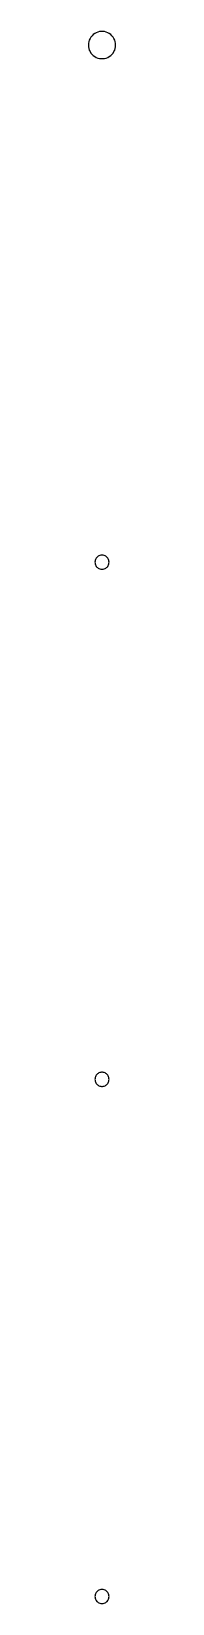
# Model space of a CAD drawing. Header units: metres. Extents: x -3 to 3, y -1 to 333.
import ezdxf

# ---------------------------------------------------------------- set-up
doc = ezdxf.new("R2010")
doc.units = ezdxf.units.M

msp = doc.modelspace()

# ---------------------------------------------------------------- linework, layer by layer
for p, q in [((-2.7, 331.07), (-2.81, 330.72)), ((-2.54, 331.4), (-2.7, 331.07)), ((-2.35, 331.7), (-2.54, 331.4)), ((-2.11, 331.99), (-2.35, 331.7)), ((-1.85, 332.23), (-2.11, 331.99)), ((-1.55, 332.45), (-1.85, 332.23)), ((-1.23, 332.62), (-1.55, 332.45)), ((-0.9, 332.76), (-1.23, 332.62)), ((-0.54, 332.85), (-0.9, 332.76)), ((-0.18, 332.89), (-0.54, 332.85)), ((0.18, 332.89), (-0.18, 332.89)), ((0.54, 332.85), (0.18, 332.89)), ((0.9, 332.76), (0.54, 332.85)), ((1.23, 332.62), (0.9, 332.76)), ((1.55, 332.45), (1.23, 332.62)), ((1.85, 332.23), (1.55, 332.45)), ((2.11, 331.99), (1.85, 332.23)), ((2.35, 331.7), (2.11, 331.99)), ((2.54, 331.4), (2.35, 331.7)), ((2.7, 331.07), (2.54, 331.4)), ((2.81, 330.72), (2.7, 331.07)), ((-2.88, 330.36), (-2.9, 330)), ((-2.9, 330), (-2.88, 329.64)), ((-2.81, 330.72), (-2.88, 330.36)), ((-2.88, 329.64), (-2.81, 329.28)), ((-2.81, 329.28), (-2.7, 328.93)), ((-2.7, 328.93), (-2.54, 328.6)), ((-2.54, 328.6), (-2.35, 328.3)), ((-2.35, 328.3), (-2.11, 328.01)), ((-2.11, 328.01), (-1.85, 327.77)), ((-1.85, 327.77), (-1.55, 327.55)), ((1.55, 327.55), (1.85, 327.77)), ((1.85, 327.77), (2.11, 328.01)), ((2.11, 328.01), (2.35, 328.3)), ((2.35, 328.3), (2.54, 328.6)), ((2.54, 328.6), (2.7, 328.93)), ((2.7, 328.93), (2.81, 329.28)), ((2.88, 330.36), (2.81, 330.72)), ((2.81, 329.28), (2.88, 329.64)), ((2.9, 330), (2.88, 330.36)), ((2.88, 329.64), (2.9, 330)), ((-1.55, 327.55), (-1.23, 327.38)), ((-1.23, 327.38), (-0.9, 327.24)), ((-0.9, 327.24), (-0.54, 327.15)), ((-0.54, 327.15), (-0.18, 327.11)), ((-0.18, 327.11), (0.18, 327.11)), ((0.18, 327.11), (0.54, 327.15)), ((0.54, 327.15), (0.9, 327.24)), ((0.9, 327.24), (1.23, 327.38)), ((1.23, 327.38), (1.55, 327.55)), ((-1.31, 220.72), (-1.39, 220.55)), ((-1.21, 220.88), (-1.31, 220.72)), ((-1.09, 221.03), (-1.21, 220.88)), ((-0.96, 221.16), (-1.09, 221.03)), ((-0.8, 221.27), (-0.96, 221.16)), ((-0.64, 221.36), (-0.8, 221.27)), ((-0.46, 221.43), (-0.64, 221.36)), ((-0.28, 221.47), (-0.46, 221.43)), ((-0.09, 221.5), (-0.28, 221.47)), ((0.09, 221.5), (-0.09, 221.5)), ((0.28, 221.47), (0.09, 221.5)), ((0.46, 221.43), (0.28, 221.47)), ((0.64, 221.36), (0.46, 221.43)), ((0.8, 221.27), (0.64, 221.36)), ((0.96, 221.16), (0.8, 221.27)), ((1.09, 221.03), (0.96, 221.16)), ((1.21, 220.88), (1.09, 221.03)), ((1.31, 220.72), (1.21, 220.88)), ((1.39, 220.55), (1.31, 220.72)), ((-1.49, 220.19), (-1.5, 220)), ((-1.5, 220), (-1.49, 219.81)), ((-1.45, 220.37), (-1.49, 220.19)), ((-1.49, 219.81), (-1.45, 219.63)), ((-1.39, 220.55), (-1.45, 220.37)), ((-1.45, 219.63), (-1.39, 219.45)), ((-1.39, 219.45), (-1.31, 219.28)), ((-1.31, 219.28), (-1.21, 219.12)), ((-1.21, 219.12), (-1.09, 218.97)), ((-1.09, 218.97), (-0.96, 218.84)), ((-0.96, 218.84), (-0.8, 218.73)), ((-0.8, 218.73), (-0.64, 218.64)), ((-0.64, 218.64), (-0.46, 218.57)), ((-0.46, 218.57), (-0.28, 218.53)), ((-0.28, 218.53), (-0.09, 218.5)), ((-0.09, 218.5), (0.09, 218.5)), ((0.09, 218.5), (0.28, 218.53)), ((0.28, 218.53), (0.46, 218.57)), ((0.46, 218.57), (0.64, 218.64)), ((0.64, 218.64), (0.8, 218.73)), ((0.8, 218.73), (0.96, 218.84)), ((0.96, 218.84), (1.09, 218.97)), ((1.09, 218.97), (1.21, 219.12)), ((1.21, 219.12), (1.31, 219.28)), ((1.31, 219.28), (1.39, 219.45)), ((1.45, 220.37), (1.39, 220.55)), ((1.39, 219.45), (1.45, 219.63)), ((1.49, 220.19), (1.45, 220.37)), ((1.45, 219.63), (1.49, 219.81)), ((1.5, 220), (1.49, 220.19)), ((1.49, 219.81), (1.5, 220)), ((-1.45, 110.37), (-1.49, 110.19)), ((-1.39, 110.55), (-1.45, 110.37)), ((-1.31, 110.72), (-1.39, 110.55)), ((-1.21, 110.88), (-1.31, 110.72)), ((-1.09, 111.03), (-1.21, 110.88)), ((-0.96, 111.16), (-1.09, 111.03)), ((-0.8, 111.27), (-0.96, 111.16)), ((-0.64, 111.36), (-0.8, 111.27)), ((-0.46, 111.43), (-0.64, 111.36)), ((-0.28, 111.47), (-0.46, 111.43)), ((-0.09, 111.5), (-0.28, 111.47)), ((0.09, 111.5), (-0.09, 111.5)), ((0.28, 111.47), (0.09, 111.5)), ((0.46, 111.43), (0.28, 111.47)), ((0.64, 111.36), (0.46, 111.43)), ((0.8, 111.27), (0.64, 111.36)), ((0.96, 111.16), (0.8, 111.27)), ((1.09, 111.03), (0.96, 111.16)), ((1.21, 110.88), (1.09, 111.03)), ((1.31, 110.72), (1.21, 110.88)), ((1.39, 110.55), (1.31, 110.72)), ((1.45, 110.37), (1.39, 110.55)), ((1.49, 110.19), (1.45, 110.37)), ((-1.49, 110.19), (-1.5, 110)), ((-1.5, 110), (-1.49, 109.81)), ((-1.49, 109.81), (-1.45, 109.63)), ((-1.45, 109.63), (-1.39, 109.45)), ((-1.39, 109.45), (-1.31, 109.28)), ((-1.31, 109.28), (-1.21, 109.12)), ((-1.21, 109.12), (-1.09, 108.97)), ((-1.09, 108.97), (-0.96, 108.84)), ((-0.96, 108.84), (-0.8, 108.73)), ((-0.8, 108.73), (-0.64, 108.64)), ((-0.64, 108.64), (-0.46, 108.57)), ((-0.46, 108.57), (-0.28, 108.53)), ((-0.28, 108.53), (-0.09, 108.5)), ((-0.09, 108.5), (0.09, 108.5)), ((0.09, 108.5), (0.28, 108.53)), ((0.28, 108.53), (0.46, 108.57)), ((0.46, 108.57), (0.64, 108.64)), ((0.64, 108.64), (0.8, 108.73)), ((0.8, 108.73), (0.96, 108.84)), ((0.96, 108.84), (1.09, 108.97)), ((1.09, 108.97), (1.21, 109.12)), ((1.21, 109.12), (1.31, 109.28)), ((1.31, 109.28), (1.39, 109.45)), ((1.39, 109.45), (1.45, 109.63)), ((1.45, 109.63), (1.49, 109.81)), ((1.5, 110), (1.49, 110.19)), ((1.49, 109.81), (1.5, 110)), ((-1.49, 0.19), (-1.5, 0)), ((-1.5, 0), (-1.49, -0.19)), ((-1.45, 0.37), (-1.49, 0.19)), ((-1.39, 0.55), (-1.45, 0.37)), ((-1.31, 0.72), (-1.39, 0.55)), ((-1.21, 0.88), (-1.31, 0.72)), ((-1.09, 1.03), (-1.21, 0.88)), ((-0.96, 1.16), (-1.09, 1.03)), ((-0.8, 1.27), (-0.96, 1.16)), ((-0.64, 1.36), (-0.8, 1.27)), ((-0.46, 1.43), (-0.64, 1.36)), ((-0.28, 1.47), (-0.46, 1.43)), ((-0.09, 1.5), (-0.28, 1.47)), ((0.09, 1.5), (-0.09, 1.5)), ((0.28, 1.47), (0.09, 1.5)), ((0.46, 1.43), (0.28, 1.47)), ((0.64, 1.36), (0.46, 1.43)), ((0.8, 1.27), (0.64, 1.36)), ((0.96, 1.16), (0.8, 1.27)), ((1.09, 1.03), (0.96, 1.16)), ((1.21, 0.88), (1.09, 1.03)), ((1.31, 0.72), (1.21, 0.88)), ((1.39, 0.55), (1.31, 0.72)), ((1.45, 0.37), (1.39, 0.55)), ((1.49, 0.19), (1.45, 0.37)), ((1.5, 0), (1.49, 0.19)), ((1.49, -0.19), (1.5, 0)), ((-1.49, -0.19), (-1.45, -0.37)), ((-1.45, -0.37), (-1.39, -0.55)), ((-1.39, -0.55), (-1.31, -0.72)), ((-1.31, -0.72), (-1.21, -0.88)), ((-1.21, -0.88), (-1.09, -1.03)), ((-1.09, -1.03), (-0.96, -1.16)), ((-0.96, -1.16), (-0.8, -1.27)), ((-0.8, -1.27), (-0.64, -1.36)), ((-0.64, -1.36), (-0.46, -1.43)), ((-0.46, -1.43), (-0.28, -1.47)), ((-0.28, -1.47), (-0.09, -1.5)), ((-0.09, -1.5), (0.09, -1.5)), ((0.09, -1.5), (0.28, -1.47)), ((0.28, -1.47), (0.46, -1.43)), ((0.46, -1.43), (0.64, -1.36)), ((0.64, -1.36), (0.8, -1.27)), ((0.8, -1.27), (0.96, -1.16)), ((0.96, -1.16), (1.09, -1.03)), ((1.09, -1.03), (1.21, -0.88)), ((1.21, -0.88), (1.31, -0.72)), ((1.31, -0.72), (1.39, -0.55)), ((1.39, -0.55), (1.45, -0.37)), ((1.45, -0.37), (1.49, -0.19))]:
    msp.add_line(p, q)

doc.saveas('drawing.dxf')
